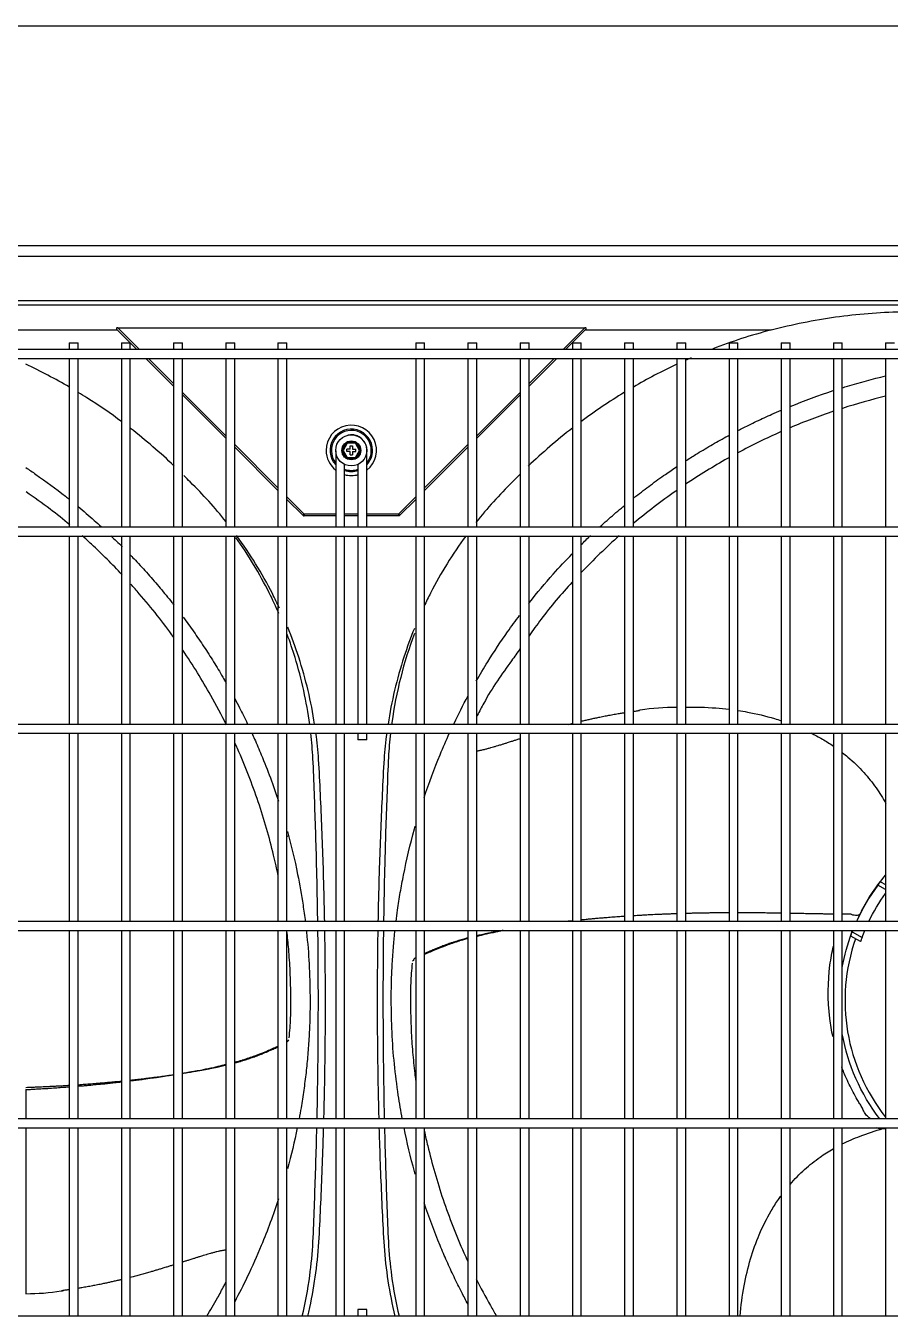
# Model space of a CAD drawing. Header units: millimetres. Extents: x 0 to 504600, y 0 to 118800.
# Drawn here: x 434809 to 435198, y 47617 to 48198 of the extents above; entities that cross this region are included whole.
import ezdxf

# ---------------------------------------------------------------- set-up
doc = ezdxf.new("R2010")
doc.units = ezdxf.units.MM
doc.header["$LTSCALE"] = 200
doc.layers.add('LG-AIRCON', color=240, linetype='Continuous')

# ---------------------------------------------------------------- blocks, each defined once
blk = doc.blocks.new('UXB+UXB')
at = {"layer": 'LG-AIRCON', "color": 0}
for p, q in [((-1820.02, 760), (-660.45, 760)), ((-660.45, 755), (-1820.02, 755)), ((-1765.12, 735.21), (-713.55, 735.21)), ((-715.07, 733.09), (-1763.59, 733.09)), ((-1428.29, 721.97), (-1344.59, 721.97)), ((-1335.79, 713.17), (-1344.79, 722.17)), ((-1344.46, 722.97), (-1134.21, 722.97)), ((-1334.66, 713.17), (-1344.46, 722.97)), ((-1134.21, 722.97), (-1144.01, 713.17)), ((-1133.88, 722.17), (-1142.88, 713.17)), ((-1134.08, 721.97), (-1050.37, 721.97)), ((-1366.31, 716.17), (-1366.31, 713.17)), ((-1366.31, 716.17), (-1362.31, 716.17)), ((-1362.31, 713.17), (-1362.31, 716.17)), ((-1342.82, 716.17), (-1342.82, 713.17)), ((-1342.82, 716.17), (-1338.82, 716.17)), ((-1338.82, 713.17), (-1338.82, 716.17)), ((-1319.32, 716.17), (-1319.32, 713.17)), ((-1319.32, 716.17), (-1315.32, 716.17)), ((-1315.32, 713.17), (-1315.32, 716.17)), ((-1295.82, 716.17), (-1295.82, 713.17)), ((-1295.82, 716.17), (-1291.82, 716.17)), ((-1291.82, 713.17), (-1291.82, 716.17)), ((-1272.33, 716.17), (-1272.33, 713.17)), ((-1272.33, 716.17), (-1268.33, 716.17)), ((-1268.33, 713.17), (-1268.33, 716.17)), ((-1210.34, 716.17), (-1210.34, 713.17)), ((-1210.34, 716.17), (-1206.34, 716.17)), ((-1206.34, 713.17), (-1206.34, 716.17)), ((-1186.84, 716.17), (-1186.84, 713.17)), ((-1186.84, 716.17), (-1182.84, 716.17)), ((-1182.84, 713.17), (-1182.84, 716.17)), ((-1163.34, 716.17), (-1163.34, 713.17)), ((-1163.34, 716.17), (-1159.34, 716.17)), ((-1159.34, 713.17), (-1159.34, 716.17)), ((-1139.85, 716.17), (-1139.85, 713.17)), ((-1139.85, 716.17), (-1135.85, 716.17)), ((-1135.85, 713.17), (-1135.85, 716.17)), ((-1116.35, 716.17), (-1116.35, 713.17)), ((-1116.35, 716.17), (-1112.35, 716.17)), ((-1112.35, 713.17), (-1112.35, 716.17)), ((-1092.85, 716.17), (-1092.85, 713.17)), ((-1092.85, 716.17), (-1088.85, 716.17)), ((-1088.85, 713.17), (-1088.85, 716.17)), ((-1069.36, 716.17), (-1069.36, 713.17)), ((-1069.36, 716.17), (-1065.36, 716.17)), ((-1065.36, 713.17), (-1065.36, 716.17)), ((-1045.86, 716.17), (-1045.86, 713.17)), ((-1045.86, 716.17), (-1041.86, 716.17)), ((-1041.86, 713.17), (-1041.86, 716.17)), ((-1022.37, 716.17), (-1022.37, 713.17)), ((-1022.37, 716.17), (-1018.37, 716.17)), ((-1018.37, 713.17), (-1018.37, 716.17)), ((-998.87, 716.17), (-998.87, 713.17)), ((-998.87, 716.17), (-994.87, 716.17)), ((-712.27, 713.17), (-1766.82, 713.17)), ((-1766.82, 709.17), (-712.27, 709.17)), ((-1366.31, 709.17), (-1366.31, 633.18)), ((-1362.31, 633.18), (-1362.31, 709.17)), ((-1342.82, 709.17), (-1342.82, 633.18)), ((-1338.82, 633.18), (-1338.82, 709.17)), ((-1319.32, 696.69), (-1331.79, 709.17)), ((-1319.32, 697.83), (-1330.66, 709.17)), ((-1319.32, 709.17), (-1319.32, 633.18)), ((-1315.32, 633.18), (-1315.32, 709.17)), ((-1295.82, 709.17), (-1295.82, 633.18)), ((-1291.82, 633.18), (-1291.82, 709.17)), ((-1272.33, 709.17), (-1272.33, 633.18)), ((-1268.33, 633.18), (-1268.33, 709.17)), ((-1210.34, 709.17), (-1210.34, 633.18)), ((-1206.34, 633.18), (-1206.34, 709.17)), ((-1186.84, 709.17), (-1186.84, 633.18)), ((-1182.84, 633.18), (-1182.84, 709.17)), ((-1163.34, 709.17), (-1163.34, 633.18)), ((-1146.88, 709.17), (-1159.35, 696.7)), ((-1148.01, 709.17), (-1159.34, 697.83)), ((-1159.34, 633.18), (-1159.34, 709.17)), ((-1139.85, 709.17), (-1139.85, 633.18)), ((-1135.85, 633.18), (-1135.85, 709.17)), ((-1116.35, 709.17), (-1116.35, 633.18)), ((-1112.35, 633.18), (-1112.35, 709.17)), ((-1092.85, 709.17), (-1092.85, 633.18)), ((-1088.85, 633.18), (-1088.85, 709.17)), ((-1069.36, 709.17), (-1069.36, 633.18)), ((-1065.36, 633.18), (-1065.36, 709.17)), ((-1045.86, 709.17), (-1045.86, 633.18)), ((-1041.86, 633.18), (-1041.86, 709.17)), ((-1022.37, 709.17), (-1022.37, 633.18)), ((-1018.37, 633.18), (-1018.37, 709.17)), ((-998.87, 709.17), (-998.87, 633.18)), ((-1295.82, 674.33), (-1315.32, 693.83)), ((-1295.82, 673.2), (-1315.32, 692.7)), ((-1163.34, 693.83), (-1182.84, 674.34)), ((-1163.34, 692.7), (-1182.84, 673.21)), ((-1272.33, 650.83), (-1291.82, 670.33)), ((-1272.33, 649.7), (-1291.82, 669.2)), ((-1243.58, 667.76), (-1241.46, 671.44)), ((-1241.17, 670.94), (-1243.01, 667.76)), ((-1241.46, 671.44), (-1237.21, 671.44)), ((-1241.46, 671.44), (-1241.17, 670.94)), ((-1237.5, 670.94), (-1241.17, 670.94)), ((-1239.83, 669.76), (-1238.83, 669.76)), ((-1239.83, 668.26), (-1239.83, 669.76)), ((-1238.83, 669.76), (-1238.83, 668.26)), ((-1237.5, 670.94), (-1237.21, 671.44)), ((-1235.66, 667.76), (-1237.5, 670.94)), ((-1237.21, 671.44), (-1235.09, 667.76)), ((-1186.84, 670.34), (-1206.34, 650.84)), ((-1186.84, 669.21), (-1206.34, 649.71)), ((-1246.33, 667.58), (-1246.33, 653.84)), ((-1241.46, 664.08), (-1243.58, 667.76)), ((-1243.58, 667.76), (-1243.01, 667.76)), ((-1243.01, 667.76), (-1241.17, 664.58)), ((-1241.46, 664.08), (-1241.17, 664.58)), ((-1237.21, 664.08), (-1241.46, 664.08)), ((-1239.83, 668.26), (-1241.33, 668.26)), ((-1241.33, 667.26), (-1241.33, 668.26)), ((-1239.83, 667.26), (-1241.33, 667.26)), ((-1241.17, 664.58), (-1237.5, 664.58)), ((-1239.83, 665.76), (-1239.83, 667.26)), ((-1239.83, 665.76), (-1238.83, 665.76)), ((-1238.83, 668.26), (-1237.33, 668.26)), ((-1238.83, 667.26), (-1238.83, 665.76)), ((-1238.83, 667.26), (-1237.33, 667.26)), ((-1237.5, 664.58), (-1235.66, 667.76)), ((-1237.5, 664.58), (-1237.21, 664.08)), ((-1237.33, 667.26), (-1237.33, 668.26)), ((-1235.09, 667.76), (-1237.21, 664.08)), ((-1235.66, 667.76), (-1235.09, 667.76)), ((-1232.34, 653.84), (-1232.34, 667.63)), ((-1242.33, 653.84), (-1242.33, 661.44)), ((-1236.34, 661.44), (-1236.34, 653.84)), ((-1246.33, 653.84), (-1246.33, 651.01)), ((-1242.33, 651.01), (-1242.33, 653.84)), ((-1236.34, 655.91), (-1236.34, 633.18)), ((-1232.34, 633.18), (-1232.34, 655.91)), ((-1260.5, 639.01), (-1268.33, 646.84)), ((-1246.33, 651.01), (-1246.33, 647.35)), ((-1246.33, 651.01), (-1246.33, 651.01)), ((-1246.33, 647.35), (-1246.33, 644.52)), ((-1246.33, 647.35), (-1246.33, 647.35)), ((-1242.33, 647.35), (-1242.33, 651.01)), ((-1242.33, 644.52), (-1242.33, 647.35)), ((-1236.34, 651.01), (-1236.34, 647.35)), ((-1232.34, 647.35), (-1232.34, 651.01)), ((-1210.33, 646.84), (-1218.17, 639.01)), ((-1261.07, 638.45), (-1268.33, 645.7)), ((-1246.33, 644.52), (-1246.33, 633.18)), ((-1242.33, 633.18), (-1242.33, 644.52)), ((-1210.34, 645.71), (-1217.6, 638.45)), ((-1261.07, 638.45), (-1260.5, 639.01)), ((-1246.33, 639.01), (-1260.5, 639.01)), ((-1260.5, 639.01), (-1260.5, 638.21)), ((-1246.33, 638.21), (-1260.5, 638.21)), ((-1236.34, 639.01), (-1242.33, 639.01)), ((-1236.34, 638.21), (-1242.33, 638.21)), ((-1218.17, 639.01), (-1232.34, 639.01)), ((-1218.17, 638.21), (-1232.34, 638.21)), ((-1218.17, 639.01), (-1218.17, 638.21)), ((-1218.17, 639.01), (-1217.6, 638.45)), ((-649.09, 633.18), (-1831.81, 633.18)), ((-1831.81, 629.18), (-649.09, 629.18)), ((-1366.31, 629.18), (-1366.31, 544.39)), ((-1362.31, 544.39), (-1362.31, 629.18)), ((-1342.82, 629.18), (-1342.82, 544.39)), ((-1338.82, 544.39), (-1338.82, 629.18)), ((-1319.32, 629.18), (-1319.32, 544.39)), ((-1315.32, 544.39), (-1315.32, 629.18)), ((-1295.82, 629.18), (-1295.82, 544.39)), ((-1291.82, 544.39), (-1291.82, 629.18)), ((-1272.33, 629.18), (-1272.33, 544.39)), ((-1268.33, 544.39), (-1268.33, 629.18)), ((-1246.33, 629.18), (-1246.33, 544.39)), ((-1242.33, 544.39), (-1242.33, 629.18)), ((-1236.34, 629.18), (-1236.34, 544.4)), ((-1232.34, 544.4), (-1232.34, 629.18)), ((-1210.34, 629.18), (-1210.34, 544.39)), ((-1206.34, 544.39), (-1206.34, 629.18)), ((-1186.84, 629.18), (-1186.84, 544.39)), ((-1182.84, 544.39), (-1182.84, 629.18)), ((-1163.34, 629.18), (-1163.34, 544.39)), ((-1159.34, 544.39), (-1159.34, 629.18)), ((-1139.85, 629.18), (-1139.85, 544.39)), ((-1135.85, 544.39), (-1135.85, 629.18)), ((-1116.35, 629.18), (-1116.35, 544.39)), ((-1112.35, 544.39), (-1112.35, 629.18)), ((-1092.85, 629.18), (-1092.85, 544.39)), ((-1088.85, 544.39), (-1088.85, 629.18)), ((-1069.36, 629.18), (-1069.36, 544.39)), ((-1065.36, 544.39), (-1065.36, 629.18)), ((-1045.86, 629.18), (-1045.86, 544.39)), ((-1041.86, 544.39), (-1041.86, 629.18)), ((-1022.37, 629.18), (-1022.37, 544.39)), ((-1018.37, 544.39), (-1018.37, 629.18)), ((-998.87, 629.18), (-998.87, 544.39)), ((-649.09, 544.4), (-1831.81, 544.4)), ((-1831.81, 540.4), (-649.09, 540.4)), ((-1366.31, 540.39), (-1366.31, 455.61)), ((-1362.31, 455.61), (-1362.31, 540.39)), ((-1342.82, 540.39), (-1342.82, 455.61)), ((-1338.82, 455.61), (-1338.82, 540.39)), ((-1319.32, 540.39), (-1319.32, 455.61)), ((-1315.32, 455.61), (-1315.32, 540.39)), ((-1295.82, 540.39), (-1295.82, 455.61)), ((-1291.82, 455.61), (-1291.82, 540.39)), ((-1272.33, 540.39), (-1272.33, 455.61)), ((-1268.33, 455.61), (-1268.33, 540.39)), ((-1246.33, 540.39), (-1246.33, 455.61)), ((-1242.33, 455.61), (-1242.33, 540.39)), ((-1236.34, 540.4), (-1236.34, 537.4)), ((-1232.34, 537.4), (-1232.34, 540.4)), ((-1210.34, 540.39), (-1210.34, 455.61)), ((-1206.34, 455.61), (-1206.34, 540.39)), ((-1186.84, 540.39), (-1186.84, 455.61)), ((-1182.84, 455.61), (-1182.84, 540.39)), ((-1163.34, 540.39), (-1163.34, 455.61)), ((-1159.34, 455.61), (-1159.34, 540.39)), ((-1139.85, 540.39), (-1139.85, 455.61)), ((-1135.85, 455.61), (-1135.85, 540.39)), ((-1116.35, 540.39), (-1116.35, 455.61)), ((-1112.35, 455.61), (-1112.35, 540.39)), ((-1092.85, 540.39), (-1092.85, 455.61)), ((-1088.85, 455.61), (-1088.85, 540.39)), ((-1069.36, 540.39), (-1069.36, 455.61)), ((-1065.36, 455.61), (-1065.36, 540.39)), ((-1045.86, 540.39), (-1045.86, 455.61)), ((-1041.86, 455.61), (-1041.86, 540.39)), ((-1022.37, 540.39), (-1022.37, 455.61)), ((-1018.37, 455.61), (-1018.37, 540.39)), ((-998.87, 540.39), (-998.87, 455.61)), ((-1022.42, 504.29), (-1022.37, 504.34)), ((-1267.84, 494.19), (-1268.33, 493.78)), ((-998.87, 470.05), (-1002.37, 471.97)), ((-1001.15, 473.58), (-998.87, 472.33)), ((-1022.37, 464.77), (-1022.39, 464.78)), ((-1022.37, 464.77), (-1022.39, 464.78)), ((-649.09, 455.61), (-1831.81, 455.61)), ((-1831.81, 451.61), (-649.09, 451.61)), ((-1366.31, 451.61), (-1366.31, 366.83)), ((-1362.31, 366.83), (-1362.31, 451.61)), ((-1342.82, 451.61), (-1342.82, 366.83)), ((-1338.82, 366.83), (-1338.82, 451.61)), ((-1319.32, 451.61), (-1319.32, 366.83)), ((-1315.32, 366.83), (-1315.32, 451.61)), ((-1295.82, 451.61), (-1295.82, 366.83)), ((-1291.82, 366.83), (-1291.82, 451.61)), ((-1272.33, 451.61), (-1272.33, 366.83)), ((-1268.33, 366.83), (-1268.33, 451.61)), ((-1246.33, 451.61), (-1246.33, 366.83)), ((-1242.33, 366.83), (-1242.33, 451.61)), ((-1210.34, 451.61), (-1210.34, 366.83)), ((-1206.34, 366.83), (-1206.34, 451.61)), ((-1186.84, 451.61), (-1186.84, 366.83)), ((-1182.84, 366.83), (-1182.84, 451.61)), ((-1163.34, 451.61), (-1163.34, 366.83)), ((-1159.34, 366.83), (-1159.34, 451.61)), ((-1139.85, 451.61), (-1139.85, 366.83)), ((-1135.85, 366.83), (-1135.85, 451.61)), ((-1116.35, 451.61), (-1116.35, 366.83)), ((-1112.35, 366.83), (-1112.35, 451.61)), ((-1092.85, 451.61), (-1092.85, 366.83)), ((-1088.85, 366.83), (-1088.85, 451.61)), ((-1069.36, 451.61), (-1069.36, 366.83)), ((-1065.36, 366.83), (-1065.36, 451.61)), ((-1045.86, 451.61), (-1045.86, 366.83)), ((-1041.86, 366.83), (-1041.86, 451.61)), ((-1022.37, 451.61), (-1022.37, 366.83)), ((-1018.37, 366.83), (-1018.37, 451.61)), ((-1010.16, 446.6), (-1014.61, 449.04)), ((-1013.91, 450.94), (-1009.48, 448.5)), ((-998.87, 451.61), (-998.87, 366.83)), ((-1385.76, 380.03), (-1385.76, 366.82)), ((-649.09, 366.82), (-1831.81, 366.82)), ((-1831.81, 362.83), (-649.09, 362.83)), ((-1385.76, 362.82), (-1385.76, 288.05)), ((-1366.31, 362.83), (-1366.31, 278.04)), ((-1362.31, 278.04), (-1362.31, 362.83)), ((-1342.82, 362.83), (-1342.82, 278.04)), ((-1338.82, 278.04), (-1338.82, 362.83)), ((-1319.32, 362.83), (-1319.32, 278.04)), ((-1315.32, 278.04), (-1315.32, 362.83)), ((-1295.82, 362.83), (-1295.82, 278.04)), ((-1291.82, 278.04), (-1291.82, 362.83)), ((-1272.33, 362.83), (-1272.33, 278.04)), ((-1268.33, 278.04), (-1268.33, 362.83)), ((-1246.33, 362.83), (-1246.33, 278.04)), ((-1242.33, 278.04), (-1242.33, 362.83)), ((-1210.34, 362.83), (-1210.34, 278.04)), ((-1206.34, 278.04), (-1206.34, 362.83)), ((-1186.84, 362.83), (-1186.84, 278.04)), ((-1182.84, 278.04), (-1182.84, 362.83)), ((-1163.34, 362.83), (-1163.34, 278.04)), ((-1159.34, 278.04), (-1159.34, 362.83)), ((-1139.85, 362.83), (-1139.85, 278.04)), ((-1135.85, 278.04), (-1135.85, 362.83)), ((-1116.35, 362.83), (-1116.35, 278.04)), ((-1112.35, 278.04), (-1112.35, 362.83)), ((-1092.85, 362.83), (-1092.85, 278.04)), ((-1088.85, 278.04), (-1088.85, 362.83)), ((-1069.36, 362.83), (-1069.36, 278.04)), ((-1065.36, 278.04), (-1065.36, 362.83)), ((-1045.86, 362.83), (-1045.86, 278.04)), ((-1041.86, 278.04), (-1041.86, 362.83)), ((-1022.37, 362.83), (-1022.37, 278.04)), ((-1018.37, 278.04), (-1018.37, 362.83)), ((-998.87, 362.83), (-998.87, 278.04)), ((-1236.34, 281.04), (-1236.34, 278.04)), ((-1232.34, 281.04), (-1236.34, 281.04)), ((-1232.34, 278.04), (-1232.34, 281.04)), ((-649.09, 278.04), (-1831.81, 278.04))]:
    blk.add_line(p, q, dxfattribs=at)
for radius in [7, 4.25, 4.25]:
    blk.add_circle((-1239.33, 667.76), radius, dxfattribs=at)
for centre, radius, start, end in [((-1239.33, 667.76), 11.33, 308.14308, 180), ((-1239.33, 667.76), 9.56, 0, 222.98051), ((-1239.33, 667.76), 9, 0, 218.96435), ((-1239.33, 667.76), 11.33, 180, 231.86254), ((-1239.33, 667.76), 9, 321.04116, 0), ((-1239.33, 667.76), 9.56, 317.01944, 0), ((-1239.33, 667.76), 9, 250.54316, 289.45693), ((-1239.33, 667.76), 9.56, 251.73557, 288.26424), ((-1239.33, 667.76), 11.33, 254.66068, 285.33939), ((-1260.5, 639.01), 0.8, 225, 270), ((-932.68, 420.05), 86.91, 143.31487, 155.84964), ((-932.68, 420.05), 84.49, 160.78677, 218.42006), ((-1261.44, 380.56), 11, 171.83816, 188.16183), ((-1261.44, 380.56), 17.95, 261.05645, 262.72838)]:
    blk.add_arc(centre, radius, start, end, dxfattribs=at)
at = {"layer": 'LG-AIRCON', "color": 0, "extrusion": (0, 0, -1)}
for centre, radius, start, end in [((1218.17, 639.01), 0.8, 225, 270), ((932.68, 420.05), 86.99, 27.66968, 40.45185), ((932.68, 420.05), 81.91, 25.7297, 36.08409), ((932.68, 420.05), 86.99, 9.90501, 20.43568), ((932.68, 420.05), 81.91, 20.32667, 22.66231), ((932.68, 420.05), 86.99, 322.27188, 350.09418)]:
    blk.add_arc(centre, radius, start, end, dxfattribs=at)
at = {"layer": 'LG-AIRCON', "color": 0, "extrusion": (-5.25028e-06, 5.62471e-06, 1)}
blk.add_arc((-999.91, 357.28, 0.02), 5, 77.96941, 106.47246, dxfattribs=at)
at = {"layer": 'LG-AIRCON', "color": 0}
for centre, major_axis, ratio, start_param, end_param in [((-1343.66, 722.17), (-1.37, 0.57), 0.414214, 5.497787, 7.068583), ((-1135.01, 722.17), (1.37, 0.57), 0.414214, 5.497787, 7.068583), ((-1018.87, 452.17), (4.68, -1.75), 0.588101, 0, 0.392495)]:
    blk.add_ellipse(centre, major_axis=major_axis, ratio=ratio, start_param=start_param, end_param=end_param, dxfattribs=at)
for points, knots in [([(-1050.37, 721.97), (-1040.81, 724.49), (-1031.16, 726.44), (-1016.55, 728.5), (-1011.66, 729.04), (-1001.84, 729.84), (-996.9, 730.07), (-986.99, 730.32), (-982.03, 730.38), (-972.1, 730.54), (-967.14, 730.61), (-952.25, 730.81), (-942.32, 730.9), (-932.38, 730.97)], [0, 0, 0, 0, 0.25, 0.25, 0.375, 0.375, 0.5, 0.5, 0.625, 0.625, 0.75, 0.75, 1, 1, 1, 1]), ([(-1018.39, 695.94), (-1017.61, 696.18), (-1011.18, 698.15), (-1004.69, 699.89), (-998.94, 701.25)], [0, 0, 0, 0, 0.122391, 1, 1, 1, 1]), ([(-1342.57, 680.6), (-1347.67, 684.4), (-1352.91, 688.01), (-1359.6, 692.24), (-1360.92, 693.06), (-1362.24, 693.87)], [0, 0, 0, 0, 0.803702, 0.803702, 1, 1, 1, 1]), ([(-1065.43, 676.62), (-1064.91, 676.89), (-1062.1, 678.33), (-1057, 680.85), (-1051, 683.62), (-1047.3, 685.23), (-1045.91, 685.82)], [0, 0, 0, 0, 0.082272, 0.438667, 0.790874, 1, 1, 1, 1]), ([(-1045.86, 676.2), (-1045.98, 676.15), (-1052.51, 673.26), (-1059.03, 670.07), (-1065.39, 666.65)], [0, 0, 0, 0, 0.017477, 1, 1, 1, 1]), ([(-1232.34, 667.77), (-1232.34, 668.38), (-1232.48, 669.51), (-1233.24, 671.45), (-1234.67, 673.17), (-1236.55, 674.27), (-1238.38, 674.78), (-1239.98, 674.78), (-1240.98, 674.49), (-1241.34, 674.34)], [0, 0, 0, 0, 0.137285, 0.262147, 0.473488, 0.63553, 0.754235, 0.906368, 1, 1, 1, 1]), ([(-1088.96, 663), (-1087.46, 663.96), (-1083.7, 666.33), (-1077.64, 669.96), (-1072.59, 672.8), (-1069.83, 674.3), (-1069.37, 674.54)], [0, 0, 0, 0, 0.235493, 0.585637, 0.931817, 1, 1, 1, 1]), ([(-1069.36, 664.47), (-1069.58, 664.35), (-1076.16, 660.66), (-1082.69, 656.65), (-1088.91, 652.47)], [0, 0, 0, 0, 0.033617, 1, 1, 1, 1]), ([(-1385.79, 660.04), (-1384.28, 659.02), (-1378.22, 654.88), (-1371.73, 650.05), (-1366.81, 646.16), (-1366.22, 645.69)], [0, 0, 0, 0, 0.224879, 0.906883, 1, 1, 1, 1]), ([(-1112.46, 646.14), (-1112.06, 646.46), (-1109.49, 648.5), (-1104.7, 652.16), (-1098.54, 656.59), (-1094.57, 659.3), (-1092.86, 660.44)], [0, 0, 0, 0, 0.062992, 0.40604, 0.74536, 1, 1, 1, 1]), ([(-1366.06, 634.24), (-1368.93, 636.67), (-1375.3, 641.79), (-1382.06, 646.5), (-1385.73, 649.05)], [0, 0, 0, 0, 0.462065, 1, 1, 1, 1]), ([(-1092.86, 649.76), (-1093.02, 649.65), (-1099.66, 645.01), (-1106.2, 640.02), (-1112.43, 634.81)], [0, 0, 0, 0, 0.02383, 1, 1, 1, 1]), ([(-1362.26, 642.47), (-1359.8, 640.44), (-1356.32, 637.46), (-1352.94, 634.37), (-1351.91, 633.42)], [0, 0, 0, 0, 0.695118, 1, 1, 1, 1]), ([(-1127.36, 633.44), (-1126.33, 634.38), (-1123.18, 637.21), (-1119.5, 640.38), (-1116.85, 642.58), (-1116.37, 642.98)], [0, 0, 0, 0, 0.288093, 0.872679, 1, 1, 1, 1]), ([(-1342.46, 611.76), (-1346.87, 616.44), (-1352.8, 622.34), (-1359.03, 628.06), (-1360.43, 629.32)], [0, 0, 0, 0, 0.777017, 1, 1, 1, 1]), ([(-1271.94, 594.26), (-1273.31, 597.42), (-1274.77, 600.54), (-1280.65, 612.3), (-1285.63, 620.6), (-1291.26, 628.52)], [0, 0, 0, 0, 0.260427, 0.260427, 1, 1, 1, 1]), ([(-1271.66, 596.72), (-1272.69, 598.92), (-1273.76, 601.11), (-1279.51, 612.35), (-1284.92, 621.14), (-1290.93, 629.37)], [0, 0, 0, 0, 0.192969, 0.192969, 1, 1, 1, 1]), ([(-1187.87, 629.2), (-1193.77, 621.1), (-1199.04, 612.54), (-1204.67, 601.58), (-1205.63, 599.62), (-1206.56, 597.66)], [0, 0, 0, 0, 0.823029, 0.823029, 1, 1, 1, 1]), ([(-1338.67, 620.55), (-1337.94, 619.8), (-1335.28, 617.02), (-1330.8, 612.11), (-1325.32, 605.77), (-1321.47, 601.05), (-1319.44, 598.46), (-1319.12, 598.05)], [0, 0, 0, 0, 0.10453, 0.387673, 0.668723, 0.947676, 1, 1, 1, 1]), ([(-1159.52, 598.83), (-1159.4, 598.98), (-1155.85, 603.5), (-1149.5, 611.12), (-1142.83, 618.17), (-1139.95, 621.15)], [0, 0, 0, 0, 0.019072, 0.581193, 1, 1, 1, 1]), ([(-1319.17, 583.48), (-1323.99, 590.21), (-1330.36, 598.3), (-1337.29, 606.13), (-1338.58, 607.56)], [0, 0, 0, 0, 0.816114, 1, 1, 1, 1]), ([(-1139.92, 608.43), (-1144.8, 603.12), (-1151.52, 595.25), (-1157.59, 586.75), (-1159.37, 584.21)], [0, 0, 0, 0, 0.70386, 1, 1, 1, 1]), ([(-1183.1, 563.92), (-1181.42, 566.83), (-1176.93, 574.36), (-1170.42, 584.22), (-1165.45, 591.06), (-1163.62, 593.5)], [0, 0, 0, 0, 0.284794, 0.741705, 1, 1, 1, 1]), ([(-1315.04, 592.71), (-1313.42, 590.52), (-1310.23, 586.12), (-1305.66, 579.41), (-1301.31, 572.61), (-1297.99, 567.1), (-1296.12, 563.85), (-1295.59, 562.91)], [0, 0, 0, 0, 0.229373, 0.457693, 0.68426, 0.909075, 1, 1, 1, 1]), ([(-1255.83, 544.43), (-1257.41, 554.69), (-1259.82, 564.82), (-1264.46, 579.17), (-1266.1, 583.67), (-1267.91, 588.12)], [0, 0, 0, 0, 0.681342, 0.681342, 1, 1, 1, 1]), ([(-1210.95, 587.62), (-1212.67, 583.36), (-1214.24, 579.05), (-1218.84, 564.86), (-1221.24, 554.78), (-1222.82, 544.46)], [0, 0, 0, 0, 0.306385, 0.306385, 1, 1, 1, 1]), ([(-1258.05, 544.41), (-1259.43, 554.6), (-1261.63, 564.65), (-1265.73, 578), (-1266.89, 581.44), (-1268.15, 584.84)], [0, 0, 0, 0, 0.742253, 0.742253, 1, 1, 1, 1]), ([(-1210.95, 585.29), (-1215.79, 572.37), (-1219.17, 559), (-1221.13, 544.95), (-1221.17, 544.69), (-1221.2, 544.43)], [0, 0, 0, 0, 0.981495, 0.981495, 1, 1, 1, 1]), ([(-1295.49, 544.07), (-1297.7, 548.53), (-1303.68, 559.88), (-1310.6, 571.06), (-1315.16, 577.76)], [0, 0, 0, 0, 0.392123, 1, 1, 1, 1]), ([(-1163.32, 578.53), (-1164.61, 576.69), (-1168, 571.86), (-1173.92, 563.93), (-1178.9, 555.6), (-1181.76, 550.14), (-1182.78, 548.16), (-1182.84, 548.03)], [0, 0, 0, 0, 0.188637, 0.492926, 0.817568, 0.9884, 1, 1, 1, 1]), ([(-1291.81, 556.05), (-1291.06, 554.65), (-1289.12, 550.94), (-1287.22, 547.09), (-1286.05, 544.64), (-1286, 544.55)], [0, 0, 0, 0, 0.36828, 0.975008, 1, 1, 1, 1]), ([(-1193.26, 544.54), (-1193.21, 544.64), (-1191.18, 548.88), (-1189.06, 553.07), (-1186.88, 557.11)], [0, 0, 0, 0, 0.023633, 1, 1, 1, 1]), ([(-1135.88, 545.82), (-1135.56, 545.89), (-1134.67, 546.11), (-1133.2, 546.45), (-1131.47, 546.84), (-1129.74, 547.22), (-1127.82, 547.63), (-1126.09, 547.98), (-1124.15, 548.36), (-1122.6, 548.65), (-1120.65, 549), (-1118.9, 549.3), (-1117.33, 549.56), (-1116.54, 549.68), (-1116.35, 549.71)], [0, 0, 0, 0, 0.04892, 0.138223, 0.227526, 0.316829, 0.406131, 0.525202, 0.584737, 0.703807, 0.763342, 0.882413, 0.971716, 1, 1, 1, 1]), ([(-1112.38, 550.3), (-1112.09, 550.34), (-1111.18, 550.46), (-1110.28, 550.58), (-1109.67, 550.66)], [0, 0, 0, 0, 0.329472, 1, 1, 1, 1]), ([(-1110.19, 550.72), (-1109.9, 550.78), (-1104.22, 551.88), (-1098.39, 552.12), (-1092.86, 552.19)], [0, 0, 0, 0, 0.052096, 1, 1, 1, 1]), ([(-1088.85, 552.22), (-1084.34, 552.22), (-1077.84, 552.08), (-1071.34, 551.45), (-1069.34, 551.21)], [0, 0, 0, 0, 0.693143, 1, 1, 1, 1]), ([(-1065.34, 550.66), (-1063.91, 550.44), (-1058.38, 549.5), (-1051.86, 547.96), (-1046.84, 546.38), (-1045.82, 546.04)], [0, 0, 0, 0, 0.217085, 0.84018, 1, 1, 1, 1]), ([(-1272.21, 476.07), (-1272.85, 479.2), (-1275.32, 490.33), (-1280.81, 509.52), (-1287.36, 526.42), (-1291.32, 535.24), (-1291.7, 536.07)], [0, 0, 0, 0, 0.157183, 0.558604, 0.95857, 1, 1, 1, 1]), ([(-1284.12, 540.53), (-1283.71, 539.62), (-1282.24, 536.37), (-1277.89, 526.27), (-1274.42, 516.87), (-1272.11, 509.79)], [0, 0, 0, 0, 0.090907, 0.323924, 1, 1, 1, 1]), ([(-1254.43, 455.62), (-1254.56, 464.56), (-1254.74, 473.49), (-1255.24, 492.79), (-1255.57, 503.15), (-1256.16, 518.68), (-1256.33, 523.86), (-1256.81, 532.84), (-1257.13, 536.64), (-1257.56, 540.43)], [0, 0, 0, 0, 0.315659, 0.315659, 0.681641, 0.681641, 0.864632, 0.864632, 1, 1, 1, 1]), ([(-1251.32, 455.62), (-1251.48, 464.31), (-1251.7, 473), (-1252.3, 492.13), (-1252.72, 502.56), (-1253.48, 518.2), (-1253.7, 523.42), (-1254.34, 532.57), (-1254.74, 536.51), (-1255.26, 540.44)], [0, 0, 0, 0, 0.307076, 0.307076, 0.675824, 0.675824, 0.860198, 0.860198, 1, 1, 1, 1]), ([(-1232.34, 537.4), (-1232.34, 537.4), (-1232.36, 537.4), (-1232.44, 537.4), (-1232.53, 537.4), (-1232.77, 537.4), (-1232.93, 537.4), (-1233.28, 537.4), (-1233.48, 537.4), (-1233.91, 537.4), (-1234.13, 537.4), (-1234.58, 537.4), (-1234.81, 537.4), (-1235.23, 537.4), (-1235.43, 537.4), (-1235.78, 537.4), (-1235.93, 537.4), (-1236.16, 537.4), (-1236.25, 537.4), (-1236.32, 537.4), (-1236.34, 537.4), (-1236.34, 537.4)], [0, 0, 0, 0, 0.072796, 0.072796, 0.180355, 0.180355, 0.287914, 0.287914, 0.395473, 0.395473, 0.503031, 0.503031, 0.61059, 0.61059, 0.718149, 0.718149, 0.825708, 0.825708, 0.933267, 0.933267, 1, 1, 1, 1]), ([(-1223.4, 540.42), (-1223.91, 536.58), (-1224.31, 532.7), (-1224.96, 523.62), (-1225.17, 518.39), (-1225.94, 502.72), (-1226.35, 492.27), (-1226.97, 473.08), (-1227.19, 464.35), (-1227.35, 455.62)], [0, 0, 0, 0, 0.136943, 0.136943, 0.321752, 0.321752, 0.691369, 0.691369, 1, 1, 1, 1]), ([(-1221.7, 540.4), (-1222.11, 536.83), (-1222.41, 533.24), (-1222.91, 524.45), (-1223.07, 519.25), (-1223.67, 503.62), (-1224.01, 493.2), (-1224.51, 473.73), (-1224.69, 464.67), (-1224.83, 455.62)], [0, 0, 0, 0, 0.126998, 0.126998, 0.311253, 0.311253, 0.679764, 0.679764, 1, 1, 1, 1]), ([(-1206.6, 511.44), (-1204.43, 517.96), (-1200.78, 527.74), (-1196.62, 537.29), (-1195.13, 540.53)], [0, 0, 0, 0, 0.658433, 1, 1, 1, 1]), ([(-1182.91, 532.46), (-1182.9, 532.46), (-1182.69, 532.49), (-1182.33, 532.55), (-1181.69, 532.66), (-1181.09, 532.78), (-1180.33, 532.94), (-1179.54, 533.13), (-1178.73, 533.33), (-1178, 533.52), (-1177.26, 533.72), (-1176.38, 533.96), (-1175.47, 534.23), (-1174.41, 534.54), (-1173.46, 534.83), (-1172.48, 535.12), (-1171.49, 535.43), (-1170.34, 535.79), (-1169.17, 536.16), (-1168.12, 536.49), (-1167.06, 536.83), (-1165.83, 537.22), (-1164.57, 537.62), (-1163.75, 537.88), (-1163.4, 537.99), (-1163.35, 538)], [0, 0, 0, 0, 0.004044, 0.044465, 0.084886, 0.125307, 0.165729, 0.22636, 0.266782, 0.307203, 0.347624, 0.388045, 0.448677, 0.489098, 0.54973, 0.590151, 0.630573, 0.691204, 0.751836, 0.792257, 0.832679, 0.89331, 0.953942, 0.994364, 1, 1, 1, 1]), ([(-1032.53, 540.58), (-1030.78, 539.7), (-1027.32, 537.83), (-1023.99, 535.72), (-1022.36, 534.6)], [0, 0, 0, 0, 0.500416, 1, 1, 1, 1]), ([(-1018.31, 531.64), (-1017.5, 531.01), (-1014.1, 528.25), (-1008.83, 523.15), (-1003.17, 516.06), (-1000.13, 511.19), (-998.8, 508.77)], [0, 0, 0, 0, 0.103677, 0.436935, 0.728671, 1, 1, 1, 1]), ([(-1268.05, 496.22), (-1266.3, 489.82), (-1263.71, 478.82), (-1261.33, 465.22), (-1260.36, 458.12), (-1260.06, 455.64)], [0, 0, 0, 0, 0.48072, 0.818915, 1, 1, 1, 1]), ([(-1219.2, 455.64), (-1218.99, 457.37), (-1218.41, 461.74), (-1217.32, 468.71), (-1215.07, 480.93), (-1212.71, 490.87), (-1210.67, 498.16), (-1210.55, 498.59)], [0, 0, 0, 0, 0.119341, 0.301439, 0.482327, 0.969974, 1, 1, 1, 1]), ([(-1002.37, 471.97), (-1002.24, 472.16), (-1002.1, 472.34), (-1001.84, 472.69), (-1001.71, 472.85), (-1001.5, 473.13), (-1001.4, 473.25), (-1001.26, 473.44), (-1001.2, 473.51), (-1001.15, 473.57), (-1001.14, 473.58), (-1001.15, 473.58)], [0, 0, 0, 0, 0.217793, 0.217793, 0.435623, 0.435623, 0.652794, 0.652794, 0.867695, 0.867695, 1, 1, 1, 1]), ([(-1139.87, 455.93), (-1140.32, 455.88), (-1141.09, 455.8), (-1142.05, 455.69), (-1142.56, 455.64), (-1142.77, 455.61)], [0, 0, 0, 0, 0.46864, 0.785024, 1, 1, 1, 1]), ([(-1116.35, 457.95), (-1116.39, 457.95), (-1117.09, 457.9), (-1118.28, 457.82), (-1119.92, 457.7), (-1121.39, 457.6), (-1122.84, 457.48), (-1124.43, 457.36), (-1126, 457.23), (-1127.58, 457.1), (-1129.15, 456.96), (-1130.56, 456.84), (-1132.13, 456.7), (-1133.55, 456.56), (-1134.9, 456.43), (-1135.62, 456.36), (-1135.86, 456.34)], [0, 0, 0, 0, 0.007103, 0.105116, 0.178625, 0.252135, 0.325644, 0.399153, 0.497166, 0.570676, 0.644185, 0.742198, 0.791204, 0.889217, 0.962726, 1, 1, 1, 1]), ([(-1092.82, 459.13), (-1093.02, 459.13), (-1093.71, 459.1), (-1095.06, 459.06), (-1096.53, 459), (-1098.17, 458.94), (-1099.65, 458.87), (-1101.31, 458.8), (-1102.82, 458.73), (-1104.33, 458.66), (-1105.98, 458.57), (-1107.44, 458.5), (-1109.06, 458.41), (-1110.51, 458.32), (-1111.71, 458.25), (-1112.27, 458.22), (-1112.34, 458.21)], [0, 0, 0, 0, 0.030761, 0.106414, 0.207284, 0.257719, 0.358589, 0.434241, 0.509893, 0.585546, 0.661198, 0.762068, 0.812503, 0.913373, 0.989026, 1, 1, 1, 1]), ([(-1069.37, 459.56), (-1069.92, 459.56), (-1070.82, 459.55), (-1072.38, 459.54), (-1073.7, 459.53), (-1075.35, 459.52), (-1076.66, 459.5), (-1078.3, 459.48), (-1079.62, 459.46), (-1081.26, 459.43), (-1082.59, 459.41), (-1084.25, 459.37), (-1085.61, 459.34), (-1087.28, 459.3), (-1088.27, 459.27), (-1088.92, 459.25)], [0, 0, 0, 0, 0.083725, 0.134792, 0.236924, 0.28799, 0.390123, 0.441189, 0.543321, 0.594388, 0.69652, 0.747586, 0.849719, 0.900785, 1, 1, 1, 1]), ([(-1045.87, 459.38), (-1046.24, 459.38), (-1047.08, 459.4), (-1048.24, 459.42), (-1049.67, 459.44), (-1050.97, 459.46), (-1052.45, 459.48), (-1053.77, 459.49), (-1055.1, 459.51), (-1056.57, 459.52), (-1057.88, 459.53), (-1059.33, 459.54), (-1060.63, 459.55), (-1062.09, 459.56), (-1063.55, 459.56), (-1064.64, 459.57), (-1065.25, 459.57), (-1065.36, 459.57)], [0, 0, 0, 0, 0.058456, 0.133376, 0.183323, 0.283216, 0.333162, 0.408082, 0.483002, 0.532949, 0.632842, 0.682788, 0.757708, 0.832628, 0.907548, 0.982468, 1, 1, 1, 1]), ([(-1022.37, 458.96), (-1022.39, 458.96), (-1022.82, 458.97), (-1023.54, 458.98), (-1024.61, 458.99), (-1025.61, 459), (-1026.62, 459.02), (-1027.77, 459.04), (-1028.79, 459.05), (-1029.95, 459.08), (-1031.13, 459.1), (-1032.33, 459.12), (-1033.38, 459.14), (-1034.46, 459.16), (-1035.69, 459.19), (-1036.96, 459.21), (-1038.22, 459.23), (-1039.48, 459.26), (-1040.72, 459.28), (-1041.52, 459.3), (-1041.84, 459.3), (-1041.85, 459.3)], [0, 0, 0, 0, 0.002758, 0.072208, 0.118509, 0.164809, 0.234259, 0.28056, 0.35001, 0.396311, 0.465761, 0.535212, 0.581512, 0.627812, 0.697263, 0.766713, 0.813014, 0.882464, 0.951915, 0.998215, 1, 1, 1, 1]), ([(-1014.55, 458.94), (-1014.71, 458.94), (-1015.13, 458.94), (-1015.97, 458.93), (-1016.89, 458.93), (-1017.74, 458.94), (-1018.19, 458.93), (-1018.36, 458.93)], [0, 0, 0, 0, 0.131384, 0.341336, 0.656263, 0.866214, 1, 1, 1, 1]), ([(-1014.42, 458.92), (-1013.51, 458.63), (-1012.66, 458.47), (-1011.27, 458.47), (-1010.74, 458.62), (-1010.48, 458.91)], [0, 0, 0, 0, 0.5, 0.5, 1, 1, 1, 1]), ([(-1010.48, 458.91), (-1010.58, 458.7), (-1010.68, 458.5), (-1011.18, 457.41), (-1011.59, 456.51), (-1011.99, 455.61)], [0, 0, 0, 0, 0.187509, 0.187509, 1, 1, 1, 1]), ([(-1267.29, 403.22), (-1266.99, 406.25), (-1266.57, 412.17), (-1266.51, 422.19), (-1266.75, 432.52), (-1267.42, 442.66), (-1268, 448.66), (-1268.31, 451.34)], [0, 0, 0, 0, 0.183902, 0.361313, 0.620544, 0.830062, 1, 1, 1, 1]), ([(-1259.59, 451.63), (-1259.49, 450.76), (-1258.9, 445.14), (-1258.08, 434.69), (-1257.95, 425.08), (-1257.88, 420.25)], [0, 0, 0, 0, 0.083377, 0.539095, 1, 1, 1, 1]), ([(-1221.38, 420.25), (-1221.36, 423), (-1221.31, 428.48), (-1220.95, 436.67), (-1220.4, 444.38), (-1219.92, 449.36), (-1219.67, 451.63)], [0, 0, 0, 0, 0.262384, 0.523093, 0.782124, 1, 1, 1, 1]), ([(-1186.85, 448.24), (-1187.04, 448.19), (-1187.49, 448.07), (-1188.32, 447.85), (-1189.32, 447.57), (-1190.31, 447.28), (-1191.27, 447), (-1192.25, 446.69), (-1193.21, 446.39), (-1194.04, 446.11), (-1194.86, 445.83), (-1195.8, 445.51), (-1196.71, 445.18), (-1197.5, 444.89), (-1198.28, 444.59), (-1199.05, 444.29), (-1199.91, 443.95), (-1200.65, 443.65), (-1201.38, 443.35), (-1201.98, 443.1), (-1202.59, 442.84), (-1203.27, 442.55), (-1203.93, 442.27), (-1204.59, 441.99), (-1205.1, 441.76), (-1205.66, 441.52), (-1206.05, 441.35), (-1206.32, 441.24), (-1206.41, 441.19)], [0, 0, 0, 0, 0.025302, 0.058842, 0.109154, 0.159465, 0.193006, 0.243317, 0.293628, 0.327169, 0.36071, 0.411021, 0.461332, 0.494873, 0.528414, 0.578725, 0.612266, 0.662577, 0.696118, 0.729658, 0.763199, 0.79674, 0.847051, 0.880592, 0.914133, 0.947674, 0.981214, 1, 1, 1, 1]), ([(-1171.14, 451.61), (-1171.22, 451.59), (-1171.58, 451.53), (-1172.5, 451.36), (-1173.6, 451.16), (-1174.97, 450.9), (-1176.06, 450.68), (-1177.41, 450.41), (-1178.49, 450.19), (-1179.69, 449.93), (-1180.75, 449.7), (-1181.84, 449.46), (-1182.54, 449.3), (-1182.84, 449.23)], [0, 0, 0, 0, 0.019315, 0.08873, 0.227561, 0.296976, 0.435806, 0.505221, 0.644052, 0.713467, 0.81759, 0.921713, 1, 1, 1, 1]), ([(-1170.65, 451.61), (-1170.66, 451.61), (-1171.65, 451.43), (-1174.11, 450.9), (-1176.44, 450.46), (-1179.95, 449.69), (-1181.52, 449.2), (-1182.8, 448.89), (-1182.84, 448.88)], [0, 0, 0, 0, 0.002202, 0.228493, 0.627967, 0.70862, 0.991569, 1, 1, 1, 1]), ([(-1014.61, 449.04), (-1014.61, 449.04), (-1014.6, 449.07), (-1014.55, 449.21), (-1014.51, 449.32), (-1014.42, 449.58), (-1014.36, 449.74), (-1014.23, 450.09), (-1014.16, 450.3), (-1014.02, 450.64), (-1013.97, 450.79), (-1013.91, 450.94)], [0, 0, 0, 0, 0.211758, 0.211758, 0.423432, 0.423432, 0.636431, 0.636431, 0.852021, 0.852021, 1, 1, 1, 1]), ([(-1009.48, 448.5), (-1009.56, 448.29), (-1009.64, 448.07), (-1009.79, 447.67), (-1009.86, 447.47), (-1009.98, 447.14), (-1010.03, 446.99), (-1010.1, 446.77), (-1010.13, 446.68), (-1010.16, 446.61), (-1010.16, 446.6), (-1010.16, 446.6)], [0, 0, 0, 0, 0.21816, 0.21816, 0.436362, 0.436362, 0.653817, 0.653817, 0.868707, 0.868707, 1, 1, 1, 1]), ([(-1186.85, 447.96), (-1187.22, 447.87), (-1188.21, 447.61), (-1189.45, 447.24), (-1190.4, 446.96), (-1191.31, 446.69), (-1192.54, 446.28), (-1194.34, 445.68), (-1197.75, 444.47), (-1201.49, 442.95), (-1204.77, 441.52), (-1205.97, 440.94), (-1206.37, 440.74)], [0, 0, 0, 0, 0.053839, 0.149249, 0.203333, 0.226493, 0.301247, 0.373104, 0.496736, 0.801431, 0.930492, 1, 1, 1, 1]), ([(-1022.64, 403.81), (-1023.23, 406.56), (-1023.69, 409.27), (-1025.1, 420.57), (-1024.87, 428.68), (-1023.53, 438.96), (-1023.01, 441.83), (-1022.39, 444.54)], [0, 0, 0, 0, 0.178319, 0.178319, 0.758219, 0.758219, 1, 1, 1, 1]), ([(-1211.96, 436.89), (-1212.26, 433.85), (-1212.69, 427.93), (-1212.74, 417.92), (-1212.51, 407.58), (-1211.81, 396.94), (-1211.05, 389.45), (-1210.54, 385.26), (-1210.41, 384.27)], [0, 0, 0, 0, 0.167977, 0.330025, 0.566807, 0.758181, 0.942521, 1, 1, 1, 1]), ([(-1210.38, 439.3), (-1210.48, 439.24), (-1210.86, 439), (-1211.27, 438.54), (-1211.61, 438.03), (-1211.75, 437.75)], [0, 0, 0, 0, 0.14858, 0.57746, 1, 1, 1, 1]), ([(-1257.88, 420.25), (-1257.9, 417.5), (-1257.94, 412.02), (-1258.31, 403.83), (-1258.88, 395.71), (-1259.68, 387.66), (-1260.7, 379.69), (-1261.79, 372.74), (-1262.55, 368.46), (-1262.87, 366.8)], [0, 0, 0, 0, 0.153416, 0.305853, 0.457308, 0.607781, 0.75727, 0.905773, 1, 1, 1, 1]), ([(-1216.39, 366.79), (-1217.06, 370.33), (-1218.44, 378.53), (-1220.06, 391.53), (-1221.17, 405.82), (-1221.31, 415.42), (-1221.38, 420.25)], [0, 0, 0, 0, 0.200697, 0.464092, 0.73053, 1, 1, 1, 1]), ([(-1268.3, 401.24), (-1268.18, 401.35), (-1267.91, 401.68), (-1267.65, 402.08), (-1267.51, 402.36)], [0, 0, 0, 0, 0.363149, 1, 1, 1, 1]), ([(-1291.81, 392.3), (-1291.65, 392.34), (-1290.87, 392.55), (-1289.81, 392.86), (-1288.85, 393.14), (-1287.95, 393.42), (-1286.72, 393.83), (-1284.91, 394.42), (-1281.51, 395.63), (-1277.77, 397.16), (-1274.26, 398.68), (-1272.88, 399.37), (-1272.31, 399.65)], [0, 0, 0, 0, 0.024177, 0.119177, 0.173029, 0.19609, 0.270523, 0.342071, 0.465172, 0.768559, 0.897066, 1, 1, 1, 1]), ([(-1291.79, 392.03), (-1291.55, 392.09), (-1290.93, 392.26), (-1289.94, 392.54), (-1288.95, 392.82), (-1287.99, 393.11), (-1287.01, 393.41), (-1286.05, 393.72), (-1285.22, 393.99), (-1284.39, 394.27), (-1283.46, 394.6), (-1282.55, 394.93), (-1281.76, 395.22), (-1280.98, 395.52), (-1280.21, 395.81), (-1279.35, 396.16), (-1278.6, 396.46), (-1277.88, 396.76), (-1277.27, 397.01), (-1276.67, 397.26), (-1275.99, 397.55), (-1275.32, 397.84), (-1274.67, 398.12), (-1274.15, 398.34), (-1273.6, 398.58), (-1273.14, 398.78), (-1272.65, 399), (-1272.39, 399.11), (-1272.28, 399.16)], [0, 0, 0, 0, 0.03153, 0.081147, 0.130764, 0.163842, 0.21346, 0.263077, 0.296155, 0.329233, 0.37885, 0.428467, 0.461545, 0.494623, 0.54424, 0.577319, 0.626936, 0.660014, 0.693092, 0.72617, 0.759248, 0.808865, 0.841943, 0.875021, 0.908099, 0.941178, 0.974256, 1, 1, 1, 1]), ([(-1315.31, 387.33), (-1314.95, 387.41), (-1313.7, 387.68), (-1311.97, 387.95), (-1310.02, 388.24), (-1308.03, 388.59), (-1305.14, 389.21), (-1302.81, 389.65), (-1299.31, 390.41), (-1297.55, 390.96), (-1296.07, 391.31), (-1295.83, 391.36)], [0, 0, 0, 0, 0.053106, 0.183061, 0.25229, 0.323469, 0.470338, 0.72961, 0.781957, 0.965599, 1, 1, 1, 1]), ([(-1315.31, 387.3), (-1314.98, 387.35), (-1314.22, 387.47), (-1313.03, 387.66), (-1311.74, 387.87), (-1310.44, 388.09), (-1309.15, 388.32), (-1308.02, 388.52), (-1306.76, 388.74), (-1305.66, 388.95), (-1304.29, 389.21), (-1303.2, 389.42), (-1301.84, 389.69), (-1300.77, 389.92), (-1299.57, 390.17), (-1298.5, 390.4), (-1297.31, 390.67), (-1296.42, 390.88), (-1295.93, 390.99), (-1295.83, 391.02)], [0, 0, 0, 0, 0.048356, 0.112135, 0.175914, 0.239693, 0.303472, 0.367251, 0.409771, 0.49481, 0.537329, 0.622368, 0.664887, 0.749926, 0.792445, 0.856225, 0.920004, 0.983783, 1, 1, 1, 1]), ([(-1005.9, 366.89), (-1006.1, 367.14), (-1006.35, 367.36), (-1007.2, 368.06), (-1007.73, 368.62), (-1008.59, 369.85), (-1008.9, 370.53), (-1009.42, 371.83), (-1009.73, 372.41), (-1010.42, 373.51), (-1010.81, 374.05), (-1011.85, 375.76), (-1012.47, 376.89), (-1014.35, 380.31), (-1015.47, 382.61), (-1017.28, 386.67), (-1018, 388.44), (-1018.66, 390.21)], [0, 0, 0, 0, 0.035525, 0.035525, 0.109228, 0.109228, 0.18293, 0.18293, 0.256633, 0.256633, 0.330336, 0.330336, 0.477742, 0.477742, 0.772553, 0.772553, 1, 1, 1, 1]), ([(-1338.8, 384.24), (-1338.54, 384.27), (-1337.98, 384.33), (-1336.8, 384.46), (-1335.43, 384.61), (-1333.91, 384.78), (-1332.4, 384.96), (-1331.04, 385.12), (-1329.52, 385.31), (-1328.16, 385.48), (-1326.63, 385.68), (-1325.27, 385.86), (-1323.92, 386.04), (-1322.44, 386.24), (-1321.12, 386.43), (-1320.04, 386.58), (-1319.54, 386.65), (-1319.34, 386.68)], [0, 0, 0, 0, 0.039359, 0.085754, 0.178543, 0.248135, 0.317727, 0.410516, 0.456911, 0.5497, 0.619292, 0.688884, 0.758476, 0.828068, 0.920857, 0.967252, 1, 1, 1, 1]), ([(-1338.78, 383.94), (-1338.13, 384.04), (-1336.68, 384.23), (-1334.83, 384.41), (-1331.88, 384.76), (-1329.64, 385.21), (-1327.01, 385.48), (-1324.52, 385.8), (-1322, 386.24), (-1320.22, 386.53), (-1319.34, 386.66)], [0, 0, 0, 0, 0.113321, 0.262749, 0.319434, 0.510079, 0.587964, 0.672012, 0.853439, 1, 1, 1, 1]), ([(-1385.83, 380.99), (-1385.34, 381.01), (-1384.2, 381.05), (-1382.72, 381.11), (-1381.09, 381.17), (-1379.61, 381.23), (-1377.94, 381.31), (-1376.43, 381.38), (-1374.93, 381.45), (-1373.28, 381.53), (-1371.81, 381.61), (-1370.19, 381.7), (-1368.74, 381.78), (-1367.34, 381.87), (-1366.59, 381.91), (-1366.31, 381.93)], [0, 0, 0, 0, 0.075374, 0.176188, 0.226595, 0.327409, 0.403019, 0.47863, 0.55424, 0.629851, 0.730665, 0.781072, 0.881886, 0.957497, 1, 1, 1, 1]), ([(-1385.79, 380.04), (-1385.52, 380.05), (-1384.88, 380.07), (-1383.87, 380.09), (-1382.29, 380.12), (-1380.23, 380.35), (-1378.01, 380.44), (-1375.86, 380.52), (-1373.54, 380.67), (-1371.09, 380.92), (-1368.96, 381.08), (-1367.31, 381.14), (-1366.59, 381.18), (-1366.32, 381.19)], [0, 0, 0, 0, 0.047503, 0.110853, 0.162385, 0.26559, 0.398055, 0.474574, 0.557765, 0.734792, 0.898208, 0.962554, 1, 1, 1, 1]), ([(-1362.32, 382.19), (-1361.82, 382.23), (-1360.82, 382.3), (-1359.33, 382.4), (-1357.87, 382.51), (-1356.42, 382.62), (-1354.83, 382.75), (-1353.25, 382.87), (-1351.68, 383.01), (-1350.11, 383.14), (-1348.69, 383.27), (-1347.12, 383.41), (-1345.71, 383.54), (-1344.16, 383.69), (-1343.24, 383.78), (-1342.81, 383.83)], [0, 0, 0, 0, 0.075163, 0.148659, 0.222156, 0.295652, 0.369148, 0.467143, 0.54064, 0.614136, 0.712131, 0.761129, 0.859124, 0.93262, 1, 1, 1, 1]), ([(-1362.32, 381.57), (-1361.79, 381.61), (-1360.7, 381.68), (-1358.98, 381.79), (-1356.68, 382.01), (-1354.29, 382.31), (-1352.17, 382.5), (-1350.36, 382.62), (-1348.65, 382.78), (-1346.48, 383.14), (-1344.31, 383.3), (-1343.03, 383.42), (-1342.8, 383.44)], [0, 0, 0, 0, 0.073989, 0.153729, 0.239276, 0.420725, 0.584233, 0.647352, 0.701423, 0.819298, 0.967653, 1, 1, 1, 1]), ([(-1261.41, 277.98), (-1259.99, 283.97), (-1258.87, 290.02), (-1257.36, 301.2), (-1256.88, 306.33), (-1256.33, 316.65), (-1256.16, 321.83), (-1255.57, 337.36), (-1255.24, 347.72), (-1254.93, 359.66), (-1254.89, 361.24), (-1254.86, 362.82)], [0, 0, 0, 0, 0.21737, 0.21737, 0.399155, 0.399155, 0.58094, 0.58094, 0.94451, 0.94451, 1, 1, 1, 1]), ([(-1258.93, 277.9), (-1257.69, 283.09), (-1256.65, 288.34), (-1255.04, 298.82), (-1254.45, 304.05), (-1253.7, 314.49), (-1253.49, 319.72), (-1252.73, 335.39), (-1252.31, 345.84), (-1251.91, 358.47), (-1251.84, 360.65), (-1251.78, 362.82)], [0, 0, 0, 0, 0.189158, 0.189158, 0.372762, 0.372762, 0.556366, 0.556366, 0.923574, 0.923574, 1, 1, 1, 1]), ([(-1226.88, 362.82), (-1226.82, 360.68), (-1226.76, 358.55), (-1226.36, 345.97), (-1225.94, 335.54), (-1225.18, 319.9), (-1224.97, 314.69), (-1224.23, 304.28), (-1223.66, 299.09), (-1222.05, 288.55), (-1221, 283.22), (-1219.74, 277.96)], [0, 0, 0, 0, 0.075143, 0.075143, 0.442368, 0.442368, 0.625981, 0.625981, 0.809594, 0.809594, 1, 1, 1, 1]), ([(-1224.4, 362.81), (-1224.36, 361.24), (-1224.32, 359.66), (-1224.02, 347.72), (-1223.69, 337.36), (-1223.09, 321.84), (-1222.93, 316.66), (-1222.38, 306.33), (-1221.9, 301.2), (-1220.38, 290.02), (-1219.27, 283.98), (-1217.85, 277.99)], [0, 0, 0, 0, 0.055363, 0.055363, 0.419, 0.419, 0.600818, 0.600818, 0.782636, 0.782636, 1, 1, 1, 1]), ([(-1210.55, 341.94), (-1210.66, 342.3), (-1212.59, 349.2), (-1214.26, 356.17), (-1215.61, 362.81)], [0, 0, 0, 0, 0.052887, 1, 1, 1, 1]), ([(-1206.46, 361.21), (-1205.99, 359.02), (-1203.67, 348.82), (-1198.44, 330.59), (-1191.74, 313.29), (-1187.57, 304.07), (-1187.01, 302.85)], [0, 0, 0, 0, 0.112914, 0.525694, 0.936978, 1, 1, 1, 1]), ([(-1018.41, 355.5), (-1015.8, 356.8), (-1009.81, 359.4), (-1003.6, 361.47), (-1000.1, 362.44)], [0, 0, 0, 0, 0.448668, 1, 1, 1, 1]), ([(-1001.27, 362.14), (-1001.27, 362.16), (-1001.31, 362.2), (-1001.51, 362.28), (-1001.67, 362.32), (-1002.17, 362.46), (-1002.52, 362.59), (-1002.83, 362.81), (-1002.84, 362.82), (-1002.85, 362.82)], [0, 0, 0, 0, 0.194513, 0.194513, 0.457401, 0.457401, 0.983178, 0.983178, 1, 1, 1, 1]), ([(-1041.89, 337.31), (-1039.85, 339.68), (-1035.61, 344.03), (-1028.99, 349.31), (-1024.49, 352.17), (-1022.44, 353.34)], [0, 0, 0, 0, 0.373378, 0.722391, 1, 1, 1, 1]), ([(-1064.37, 278.04), (-1064, 282.6), (-1062.85, 291.27), (-1059.95, 303.54), (-1055.92, 314.87), (-1051.51, 323.74), (-1047.9, 329.43), (-1046.33, 331.66), (-1045.92, 332.21)], [0, 0, 0, 0, 0.239591, 0.456522, 0.654829, 0.860679, 0.964908, 1, 1, 1, 1]), ([(-1272.1, 330.74), (-1274.42, 323.65), (-1278.79, 311.81), (-1285.63, 296.48), (-1289.84, 288.14), (-1291.82, 284.44)], [0, 0, 0, 0, 0.443757, 0.750386, 1, 1, 1, 1]), ([(-1186.87, 283.38), (-1187.82, 285.13), (-1189.95, 289.2), (-1193.14, 295.63), (-1196.39, 302.67), (-1201.13, 313.7), (-1204.43, 322.53), (-1206.59, 329.04)], [0, 0, 0, 0, 0.11975, 0.276771, 0.432533, 0.587035, 1, 1, 1, 1]), ([(-1295.76, 307.72), (-1295.78, 307.72), (-1295.98, 307.69), (-1296.41, 307.64), (-1296.93, 307.56), (-1297.57, 307.45), (-1298.17, 307.33), (-1298.93, 307.16), (-1299.72, 306.98), (-1300.53, 306.78), (-1301.26, 306.59), (-1302, 306.39), (-1302.87, 306.14), (-1303.79, 305.88), (-1304.85, 305.57), (-1305.8, 305.28), (-1306.77, 304.98), (-1307.76, 304.68), (-1308.91, 304.32), (-1310.09, 303.95), (-1311.14, 303.62), (-1312.2, 303.28), (-1313.43, 302.89), (-1314.53, 302.54), (-1315.15, 302.34), (-1315.31, 302.29)], [0, 0, 0, 0, 0.005985, 0.045742, 0.085498, 0.125255, 0.165012, 0.204768, 0.264403, 0.30416, 0.343916, 0.383673, 0.423429, 0.483064, 0.522821, 0.582456, 0.622212, 0.661969, 0.721603, 0.781238, 0.820995, 0.860751, 0.920386, 0.980021, 1, 1, 1, 1]), ([(-1319.32, 301.03), (-1319.43, 300.99), (-1320.04, 300.8), (-1321.17, 300.45), (-1322.53, 300.03), (-1323.91, 299.62), (-1325.29, 299.2), (-1326.85, 298.73), (-1328.43, 298.27), (-1329.83, 297.87), (-1331.43, 297.41), (-1332.85, 297.01), (-1334.65, 296.52), (-1336.1, 296.13), (-1337.61, 295.73), (-1338.39, 295.53), (-1338.81, 295.42)], [0, 0, 0, 0, 0.018571, 0.09977, 0.180968, 0.235101, 0.3163, 0.397499, 0.478698, 0.559896, 0.614029, 0.722294, 0.776427, 0.884692, 0.938824, 1, 1, 1, 1]), ([(-1342.79, 294.43), (-1343.3, 294.31), (-1344.39, 294.05), (-1346.06, 293.66), (-1347.79, 293.27), (-1349.52, 292.89), (-1351.44, 292.48), (-1353.17, 292.13), (-1355.1, 291.75), (-1356.66, 291.46), (-1358.6, 291.1), (-1360.35, 290.8), (-1361.73, 290.58), (-1362.31, 290.48)], [0, 0, 0, 0, 0.079541, 0.168728, 0.257914, 0.3471, 0.436286, 0.555201, 0.614659, 0.733574, 0.793032, 0.911947, 1, 1, 1, 1]), ([(-1304.38, 277.99), (-1302.67, 280.66), (-1300, 285.19), (-1297.29, 290.36), (-1296.08, 292.73), (-1295.81, 293.25)], [0, 0, 0, 0, 0.545072, 0.900711, 1, 1, 1, 1]), ([(-1183.17, 294.85), (-1181.14, 290.79), (-1178.15, 285.15), (-1174.93, 279.56), (-1174.01, 277.99)], [0, 0, 0, 0, 0.719224, 1, 1, 1, 1]), ([(-1369.07, 289.38), (-1369.36, 289.33), (-1374.83, 288.27), (-1380.44, 288), (-1385.75, 287.92)], [0, 0, 0, 0, 0.054083, 1, 1, 1, 1]), ([(-1366.28, 289.89), (-1366.78, 289.82), (-1367.88, 289.67), (-1368.98, 289.53), (-1369.58, 289.45)], [0, 0, 0, 0, 0.449176, 1, 1, 1, 1])]:
    blk.add_open_spline(points, degree=3, knots=knots, dxfattribs=at)
for points in [[(-1050.37, 721.97), (-1059.35, 719.6), (-1068.12, 716.75), (-1076.71, 713.42)], [(-1366.16, 696.2), (-1372.56, 699.93), (-1379.1, 703.37), (-1385.79, 706.52)], [(-1093.08, 706.41), (-1099.65, 703.32), (-1106.1, 699.93), (-1112.4, 696.26)], [(-1086.37, 709.45), (-1087.26, 709.06), (-1088.14, 708.67), (-1089.03, 708.28)], [(-1116.54, 693.8), (-1123.26, 689.71), (-1129.76, 685.33), (-1136.03, 680.66)], [(-1041.89, 687.5), (-1035.49, 690.11), (-1029.01, 692.5), (-1022.44, 694.65)], [(-998.87, 692.15), (-1005.36, 690.57), (-1011.86, 688.75), (-1018.36, 686.66)], [(-1022.37, 685.34), (-1028.87, 683.14), (-1035.38, 680.67), (-1041.87, 677.93)], [(-1319.03, 660.7), (-1325.28, 666.68), (-1331.83, 672.33), (-1338.66, 677.63)], [(-1139.87, 677.75), (-1146.76, 672.4), (-1153.37, 666.7), (-1159.7, 660.64)], [(-1311.81, 653.52), (-1312.77, 654.51), (-1313.73, 655.49), (-1314.69, 656.46)], [(-1295.72, 635.65), (-1300.7, 641.91), (-1306.06, 647.87), (-1311.81, 653.52)], [(-1166.85, 653.52), (-1172.73, 647.75), (-1178.19, 641.67), (-1183.24, 635.3)], [(-1163.55, 656.88), (-1164.66, 655.77), (-1165.76, 654.65), (-1166.85, 653.52)], [(-1347.57, 629.34), (-1345.85, 627.7), (-1344.14, 626.05), (-1342.43, 624.4)], [(-1118.73, 629.35), (-1124.62, 624.11), (-1130.35, 618.55), (-1135.92, 612.7)], [(-1135.88, 625.32), (-1134.5, 626.68), (-1133.12, 628.03), (-1131.72, 629.37)], [(-1141.52, 544.41), (-1140.86, 544.58), (-1140.2, 544.75), (-1139.54, 544.91)], [(-1009.71, 460.45), (-1009.98, 459.94), (-1010.23, 459.43), (-1010.48, 458.91)], [(-1014.42, 458.92), (-1014.46, 458.93), (-1014.51, 458.94), (-1014.55, 458.94)], [(-1254.17, 420.25), (-1254.17, 430.71), (-1254.24, 441.16), (-1254.37, 451.62)], [(-1250.98, 419.05), (-1250.98, 429.91), (-1251.07, 440.76), (-1251.25, 451.62)], [(-1227.42, 451.62), (-1227.6, 440.77), (-1227.69, 429.91), (-1227.69, 419.05)], [(-1224.88, 451.62), (-1225.02, 441.16), (-1225.09, 430.71), (-1225.09, 420.25)], [(-1013.72, 451.61), (-1013.88, 451.21), (-1014.04, 450.82), (-1014.19, 450.42)], [(-1254.76, 366.82), (-1254.37, 384.63), (-1254.17, 402.44), (-1254.17, 420.25)], [(-1251.67, 366.82), (-1251.21, 384.22), (-1250.98, 401.63), (-1250.98, 419.05)], [(-1227.69, 419.05), (-1227.68, 401.64), (-1227.46, 384.22), (-1226.99, 366.82)], [(-1225.09, 420.25), (-1225.09, 402.44), (-1224.89, 384.62), (-1224.49, 366.81)], [(-1263.65, 362.81), (-1264.91, 356.59), (-1266.38, 350.41), (-1268.05, 344.28)]]:
    blk.add_open_spline(points, degree=3, dxfattribs=at)

msp = doc.modelspace()

# ---------------------------------------------------------------- linework, layer by layer
at = {"layer": 'LG-AIRCON', "color": 8}
msp.add_lwpolyline([(434234.22, 48198.42), (436914.22, 48198.42), (436914.22, 47238.42), (434234.22, 47238.42)], close=True, dxfattribs=at)

# ---------------------------------------------------------------- block references
at = {"layer": 'LG-AIRCON', "color": 50}
msp.add_blockref('UXB+UXB', (436194.45, 47339.54), dxfattribs=at)

doc.saveas('drawing.dxf')
